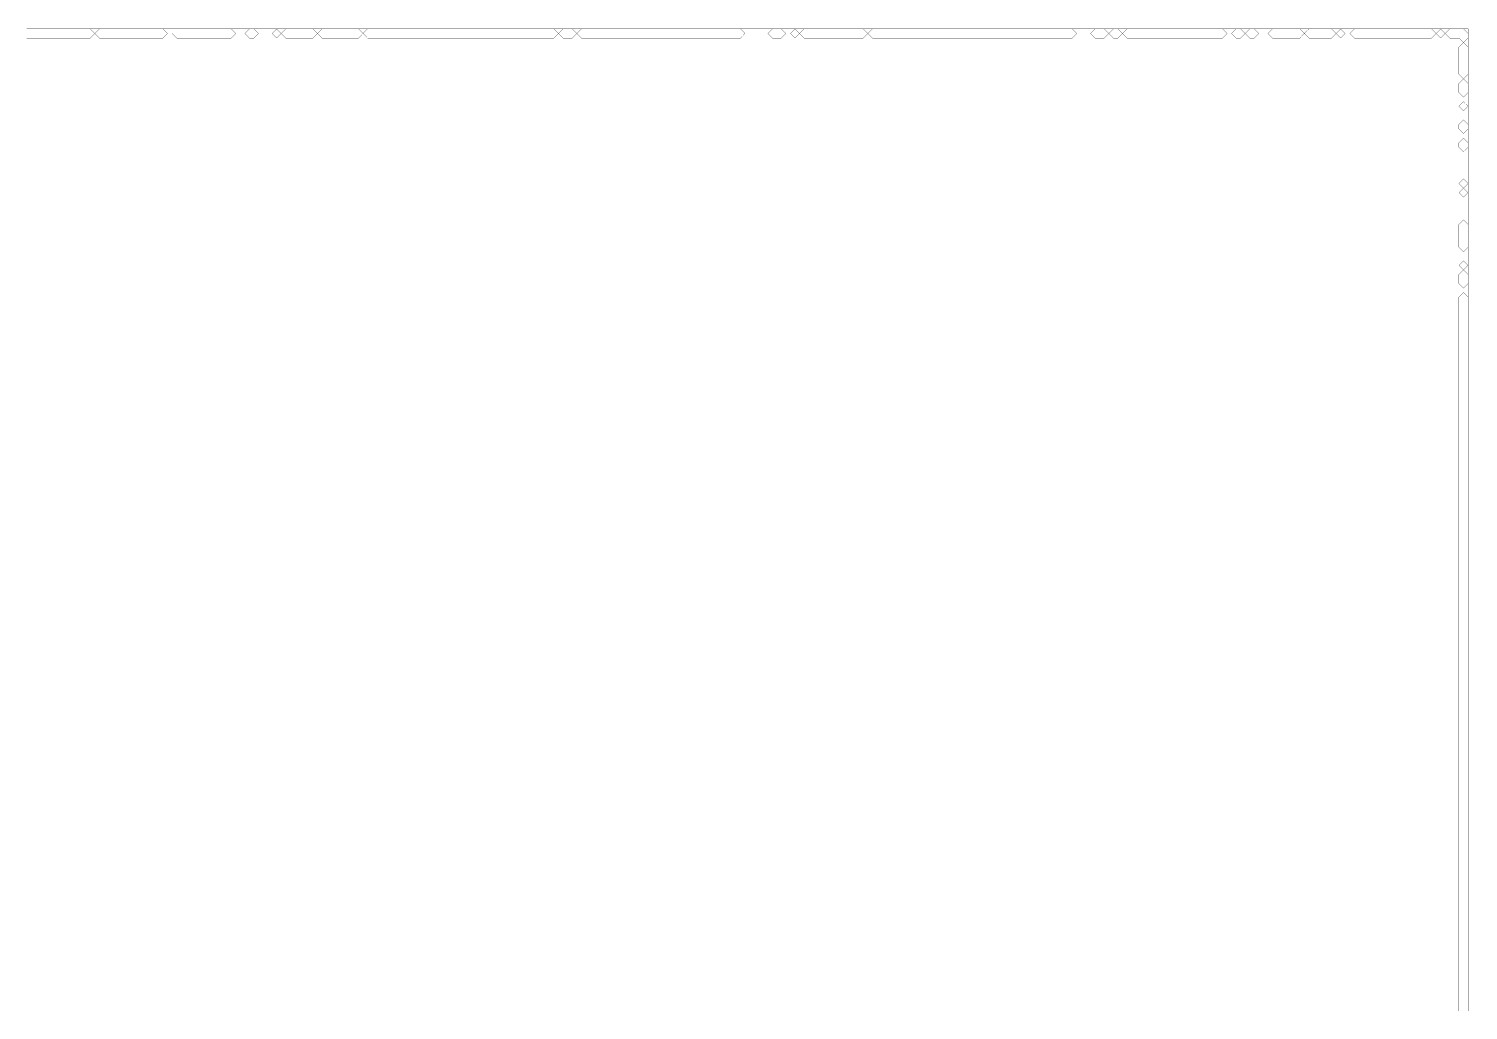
# Model space of a CAD drawing. Header units: metres. Extents: x 0 to 5022, y -5022 to 0.
# Drawn here: x 1911 to 5022, y -2121 to 0 of the extents above; entities that cross this region are included whole.
import ezdxf

# ---------------------------------------------------------------- set-up
doc = ezdxf.new("R2010")
doc.units = ezdxf.units.M
doc.layers.add('substrate', color=5, linetype='Continuous')

msp = doc.modelspace()

# ---------------------------------------------------------------- linework, layer by layer
at = {"layer": 'substrate', "const_width": 0.5}
for points in [[(5021.2, -2122.5), (5021.2, -2112.6), (5021.2, -2102.8), (5021.2, -2093), (5021.2, -2083.1), (5021.2, -2073.3), (5021.2, -2063.5), (5021.2, -2053.7), (5021.2, -2043.8), (5021.2, -2034), (5021.2, -2024.2), (5021.2, -2014.4), (5021.2, -2004.5), (5021.2, -1994.7), (5021.2, -1984.9), (5021.2, -1975.1), (5021.2, -1965.2), (5021.2, -1955.4), (5021.2, -1945.6), (5021.2, -1935.8), (5021.2, -1925.9), (5021.2, -1916.1), (5021.2, -1906.3), (5021.2, -1896.5), (5021.2, -1886.6), (5021.2, -1876.8), (5021.2, -1867), (5021.2, -1857.1), (5021.2, -1847.3), (5021.2, -1837.5), (5021.2, -1827.7), (5021.2, -1817.8), (5021.2, -1808), (5021.2, -1798.2), (5021.2, -1788.4), (5021.2, -1778.5), (5021.2, -1768.7), (5021.2, -1758.9), (5021.2, -1749.1), (5021.2, -1739.2), (5021.2, -1729.4), (5021.2, -1719.6), (5021.2, -1709.8), (5021.2, -1699.9), (5021.2, -1690.1), (5021.2, -1680.3), (5021.2, -1670.4), (5021.2, -1660.6), (5021.2, -1650.8), (5021.2, -1641), (5021.2, -1631.1), (5021.2, -1621.3), (5021.2, -1611.5), (5021.2, -1601.7), (5021.2, -1591.8), (5021.2, -1582), (5021.2, -1572.2), (5021.2, -1562.4), (5021.2, -1552.5), (5021.2, -1542.7), (5021.2, -1532.9), (5021.2, -1523.1), (5021.2, -1513.2), (5021.2, -1503.4), (5021.2, -1493.6), (5021.2, -1483.8), (5021.2, -1473.9), (5021.2, -1464.1), (5021.2, -1454.3), (5021.2, -1444.4), (5021.2, -1434.6), (5021.2, -1424.8), (5021.2, -1415), (5021.2, -1405.1), (5021.2, -1395.3), (5021.2, -1385.5), (5021.2, -1375.7), (5021.2, -1365.8), (5021.2, -1356), (5021.2, -1346.2), (5021.2, -1336.4), (5021.2, -1326.5), (5021.2, -1316.7), (5021.2, -1306.9), (5021.2, -1297.1), (5021.2, -1287.2), (5021.2, -1277.4), (5021.2, -1267.6), (5021.2, -1257.8), (5021.2, -1247.9), (5021.2, -1238.1), (5021.2, -1228.3), (5021.2, -1218.4), (5021.2, -1208.6), (5021.2, -1198.8), (5021.2, -1189), (5021.2, -1179.1), (5021.2, -1169.3), (5021.2, -1159.5), (5021.2, -1149.7), (5021.2, -1139.8), (5021.2, -1130), (5021.2, -1120.2), (5021.2, -1110.4), (5021.2, -1100.5), (5021.2, -1090.7), (5021.2, -1080.9), (5021.2, -1071.1), (5021.2, -1061.2), (5021.2, -1051.4), (5021.2, -1041.6), (5021.2, -1031.7), (5021.2, -1021.9), (5021.2, -1012.1), (5021.2, -1002.3), (5021.2, -992.4), (5021.2, -982.6), (5021.2, -972.8), (5021.2, -963), (5021.2, -953.1), (5021.2, -943.3), (5021.2, -933.5), (5021.2, -923.7), (5021.2, -913.8), (5021.2, -904), (5021.2, -894.2), (5021.2, -884.4), (5021.2, -874.5), (5021.2, -864.7), (5021.2, -854.9), (5021.2, -845.1), (5021.2, -835.2), (5021.2, -825.4), (5021.2, -815.6), (5021.2, -805.7), (5021.2, -795.9), (5021.2, -786.1), (5021.2, -776.3), (5021.2, -766.4), (5021.2, -756.6), (5021.2, -746.8), (5021.2, -737), (5021.2, -727.1), (5021.2, -717.3), (5021.2, -707.5), (5021.2, -697.7), (5021.2, -687.8), (5021.2, -678), (5021.2, -668.2), (5021.2, -658.4), (5021.2, -648.5), (5021.2, -638.7), (5021.2, -628.9), (5021.2, -619), (5021.2, -609.2), (5021.2, -599.4), (5021.2, -589.6), (5021.2, -579.7), (5021.2, -569.9), (5021.2, -560.1), (5021.2, -550.3), (5021.2, -540.4), (5021.2, -530.6), (5021.2, -520.8), (5021.2, -511), (5021.2, -501.1), (5021.2, -491.3), (5021.2, -481.5), (5021.2, -471.7), (5021.2, -461.8), (5021.2, -452), (5021.2, -442.2), (5021.2, -432.4), (5021.2, -422.5), (5021.2, -412.7), (5021.2, -402.9), (5021.2, -393), (5021.2, -383.2), (5021.2, -373.4), (5021.2, -363.6), (5021.2, -353.7), (5021.2, -343.9), (5021.2, -334.1), (5021.2, -324.3), (5021.2, -314.4), (5021.2, -304.6), (5021.2, -294.8), (5021.2, -285), (5021.2, -275.1), (5021.2, -265.3), (5021.2, -255.5), (5021.2, -245.7), (5021.2, -235.8), (5021.2, -226), (5021.2, -216.2), (5021.2, -206.3), (5021.2, -196.5), (5021.2, -186.7), (5021.2, -176.9), (5021.2, -167), (5021.2, -157.2), (5021.2, -147.4), (5021.2, -137.6), (5021.2, -127.7), (5021.2, -117.9), (5021.2, -108.1), (5021.2, -98.3), (5021.2, -88.4), (5021.2, -78.6), (5021.2, -68.8), (5021.2, -59), (5021.2, -49.1), (5021.2, -39.3), (5021.2, -29.5), (5021.2, -19.7), (5021.2, -9.8), (5021.2, 0), (5011.3, 0), (5001.5, 0), (4991.7, 0), (4981.9, 0), (4972, 0), (4962.2, 0), (4952.4, 0), (4942.6, 0), (4932.7, 0), (4922.9, 0), (4913.1, 0), (4903.3, 0), (4893.4, 0), (4883.6, 0), (4873.8, 0), (4864, 0), (4854.1, 0), (4844.3, 0), (4834.5, 0), (4824.7, 0), (4814.8, 0), (4805, 0), (4795.2, 0), (4785.3, 0), (4775.5, 0), (4765.7, 0), (4755.9, 0), (4746, 0), (4736.2, 0), (4726.4, 0), (4716.6, 0), (4706.7, 0), (4696.9, 0), (4687.1, 0), (4677.3, 0), (4667.4, 0), (4657.6, 0), (4647.8, 0), (4638, 0), (4628.1, 0), (4618.3, 0), (4608.5, 0), (4598.6, 0), (4588.8, 0), (4579, 0), (4569.2, 0), (4559.3, 0), (4549.5, 0), (4539.7, 0), (4529.9, 0), (4520, 0), (4510.2, 0), (4500.4, 0), (4490.6, 0), (4480.7, 0), (4470.9, 0), (4461.1, 0), (4451.3, 0), (4441.4, 0), (4431.6, 0), (4421.8, 0), (4412, 0), (4402.1, 0), (4392.3, 0), (4382.5, 0), (4372.6, 0), (4362.8, 0), (4353, 0), (4343.2, 0), (4333.3, 0), (4323.5, 0), (4313.7, 0), (4303.9, 0), (4294, 0), (4284.2, 0), (4274.4, 0), (4264.6, 0), (4254.7, 0), (4244.9, 0), (4235.1, 0), (4225.3, 0), (4215.4, 0), (4205.6, 0), (4195.8, 0), (4185.9, 0), (4176.1, 0), (4166.3, 0), (4156.5, 0), (4146.6, 0), (4136.8, 0), (4127, 0), (4117.2, 0), (4107.3, 0), (4097.5, 0), (4087.7, 0), (4077.9, 0), (4068, 0), (4058.2, 0), (4048.4, 0), (4038.6, 0), (4028.7, 0), (4018.9, 0), (4009.1, 0), (3999.3, 0), (3989.4, 0), (3979.6, 0), (3969.8, 0), (3959.9, 0), (3950.1, 0), (3940.3, 0), (3930.5, 0), (3920.6, 0), (3910.8, 0), (3901, 0), (3891.2, 0), (3881.3, 0), (3871.5, 0), (3861.7, 0), (3851.9, 0), (3842, 0), (3832.2, 0), (3822.4, 0), (3812.6, 0), (3802.7, 0), (3792.9, 0), (3783.1, 0), (3773.2, 0), (3763.4, 0), (3753.6, 0), (3743.8, 0), (3733.9, 0), (3724.1, 0), (3714.3, 0), (3704.5, 0), (3694.6, 0), (3684.8, 0), (3675, 0), (3665.2, 0), (3655.3, 0), (3645.5, 0), (3635.7, 0), (3625.9, 0), (3616, 0), (3606.2, 0), (3596.4, 0), (3586.6, 0), (3576.7, 0), (3566.9, 0), (3557.1, 0), (3547.2, 0), (3537.4, 0), (3527.6, 0), (3517.8, 0), (3507.9, 0), (3498.1, 0), (3488.3, 0), (3478.5, 0), (3468.6, 0), (3458.8, 0), (3449, 0), (3439.2, 0), (3429.3, 0), (3419.5, 0), (3409.7, 0), (3399.9, 0), (3390, 0), (3380.2, 0), (3370.4, 0), (3360.6, 0), (3350.7, 0), (3340.9, 0), (3331.1, 0), (3321.2, 0), (3311.4, 0), (3301.6, 0), (3291.8, 0), (3281.9, 0), (3272.1, 0), (3262.3, 0), (3252.5, 0), (3242.6, 0), (3232.8, 0), (3223, 0), (3213.2, 0), (3203.3, 0), (3193.5, 0), (3183.7, 0), (3173.9, 0), (3164, 0), (3154.2, 0), (3144.4, 0), (3134.5, 0), (3124.7, 0), (3114.9, 0), (3105.1, 0), (3095.2, 0), (3085.4, 0), (3075.6, 0), (3065.8, 0), (3055.9, 0), (3046.1, 0), (3036.3, 0), (3026.5, 0), (3016.6, 0), (3006.8, 0), (2997, 0), (2987.2, 0), (2977.3, 0), (2967.5, 0), (2957.7, 0), (2947.9, 0), (2938, 0), (2928.2, 0), (2918.4, 0), (2908.5, 0), (2898.7, 0), (2888.9, 0), (2879.1, 0), (2869.2, 0), (2859.4, 0), (2849.6, 0), (2839.8, 0), (2829.9, 0), (2820.1, 0), (2810.3, 0), (2800.5, 0), (2790.6, 0), (2780.8, 0), (2771, 0), (2761.2, 0), (2751.3, 0), (2741.5, 0), (2731.7, 0), (2721.8, 0), (2712, 0), (2702.2, 0), (2692.4, 0), (2682.5, 0), (2672.7, 0), (2662.9, 0), (2653.1, 0), (2643.2, 0), (2633.4, 0), (2623.6, 0), (2613.8, 0), (2603.9, 0), (2594.1, 0), (2584.3, 0), (2574.5, 0), (2564.6, 0), (2554.8, 0), (2545, 0), (2535.2, 0), (2525.3, 0), (2515.5, 0), (2505.7, 0), (2495.8, 0), (2486, 0), (2476.2, 0), (2466.4, 0), (2456.5, 0), (2446.7, 0), (2436.9, 0), (2427.1, 0), (2417.2, 0), (2407.4, 0), (2397.6, 0), (2387.8, 0), (2377.9, 0), (2368.1, 0), (2358.3, 0), (2348.5, 0), (2338.6, 0), (2328.8, 0), (2319, 0), (2309.2, 0), (2299.3, 0), (2289.5, 0), (2279.7, 0), (2269.8, 0), (2260, 0), (2250.2, 0), (2240.4, 0), (2230.5, 0), (2220.7, 0), (2210.9, 0), (2201.1, 0), (2191.2, 0), (2181.4, 0), (2171.6, 0), (2161.8, 0), (2151.9, 0), (2142.1, 0), (2132.3, 0), (2122.5, 0), (2112.6, 0), (2102.8, 0), (2093, 0), (2083.1, 0), (2073.3, 0), (2063.5, 0), (2053.7, 0), (2043.8, 0), (2034, 0), (2024.2, 0), (2014.4, 0), (2004.5, 0), (1994.7, 0), (1984.9, 0), (1975.1, 0), (1965.2, 0), (1955.4, 0), (1945.6, 0), (1935.8, 0), (1925.9, 0), (1916.1, 0), (1906.3, 0)], [(1906.3, 0), (1916.1, 0), (1925.9, 0), (1935.8, 0), (1945.6, 0), (1955.4, 0), (1965.2, 0), (1975.1, 0), (1984.9, 0), (1994.7, 0), (2004.5, 0), (2014.4, 0), (2024.2, 0), (2034, 0), (2043.8, 0), (2053.7, -9.8), (2043.8, -19.7), (2034, -19.7), (2024.2, -19.7), (2014.4, -19.7), (2004.5, -19.7), (1994.7, -19.7), (1984.9, -19.7), (1975.1, -19.7), (1965.2, -19.7), (1955.4, -19.7), (1945.6, -19.7), (1935.8, -19.7), (1925.9, -19.7), (1916.1, -19.7), (1906.3, -19.7)], [(5001.5, -2122.5), (5001.5, -2112.6), (5001.5, -2102.8), (5001.5, -2093), (5001.5, -2083.1), (5001.5, -2073.3), (5001.5, -2063.5), (5001.5, -2053.7), (5001.5, -2043.8), (5001.5, -2034), (5001.5, -2024.2), (5001.5, -2014.4), (5001.5, -2004.5), (5001.5, -1994.7), (5001.5, -1984.9), (5001.5, -1975.1), (5001.5, -1965.2), (5001.5, -1955.4), (5001.5, -1945.6), (5001.5, -1935.8), (5001.5, -1925.9), (5001.5, -1916.1), (5001.5, -1906.3), (5001.5, -1896.5), (5001.5, -1886.6), (5001.5, -1876.8), (5001.5, -1867), (5001.5, -1857.1), (5001.5, -1847.3), (5001.5, -1837.5), (5001.5, -1827.7), (5001.5, -1817.8), (5001.5, -1808), (5001.5, -1798.2), (5001.5, -1788.4), (5001.5, -1778.5), (5001.5, -1768.7), (5001.5, -1758.9), (5001.5, -1749.1), (5001.5, -1739.2), (5001.5, -1729.4), (5001.5, -1719.6), (5001.5, -1709.8), (5001.5, -1699.9), (5001.5, -1690.1), (5001.5, -1680.3), (5001.5, -1670.4), (5001.5, -1660.6), (5001.5, -1650.8), (5001.5, -1641), (5001.5, -1631.1), (5001.5, -1621.3), (5001.5, -1611.5), (5001.5, -1601.7), (5001.5, -1591.8), (5001.5, -1582), (5001.5, -1572.2), (5001.5, -1562.4), (5001.5, -1552.5), (5001.5, -1542.7), (5001.5, -1532.9), (5001.5, -1523.1), (5001.5, -1513.2), (5001.5, -1503.4), (5001.5, -1493.6), (5001.5, -1483.8), (5001.5, -1473.9), (5001.5, -1464.1), (5001.5, -1454.3), (5001.5, -1444.4), (5001.5, -1434.6), (5001.5, -1424.8), (5001.5, -1415), (5001.5, -1405.1), (5001.5, -1395.3), (5001.5, -1385.5), (5001.5, -1375.7), (5001.5, -1365.8), (5001.5, -1356), (5001.5, -1346.2), (5001.5, -1336.4), (5001.5, -1326.5), (5001.5, -1316.7), (5001.5, -1306.9), (5001.5, -1297.1), (5001.5, -1287.2), (5001.5, -1277.4), (5001.5, -1267.6), (5001.5, -1257.8), (5001.5, -1247.9), (5001.5, -1238.1), (5001.5, -1228.3), (5001.5, -1218.4), (5001.5, -1208.6), (5001.5, -1198.8), (5001.5, -1189), (5001.5, -1179.1), (5001.5, -1169.3), (5001.5, -1159.5), (5001.5, -1149.7), (5001.5, -1139.8), (5001.5, -1130), (5001.5, -1120.2), (5001.5, -1110.4), (5001.5, -1100.5), (5001.5, -1090.7), (5001.5, -1080.9), (5001.5, -1071.1), (5001.5, -1061.2), (5001.5, -1051.4), (5001.5, -1041.6), (5001.5, -1031.7), (5001.5, -1021.9), (5001.5, -1012.1), (5001.5, -1002.3), (5001.5, -992.4), (5001.5, -982.6), (5001.5, -972.8), (5001.5, -963), (5001.5, -953.1), (5001.5, -943.3), (5001.5, -933.5), (5001.5, -923.7), (5001.5, -913.8), (5001.5, -904), (5001.5, -894.2), (5001.5, -884.4), (5001.5, -874.5), (5001.5, -864.7), (5001.5, -854.9), (5001.5, -845.1), (5001.5, -835.2), (5001.5, -825.4), (5001.5, -815.6), (5001.5, -805.7), (5001.5, -795.9), (5001.5, -786.1), (5001.5, -776.3), (5001.5, -766.4), (5001.5, -756.6), (5001.5, -746.8), (5001.5, -737), (5001.5, -727.1), (5001.5, -717.3), (5001.5, -707.5), (5001.5, -697.7), (5001.5, -687.8), (5001.5, -678), (5001.5, -668.2), (5001.5, -658.4), (5001.5, -648.5), (5001.5, -638.7), (5001.5, -628.9), (5001.5, -619), (5001.5, -609.2), (5001.5, -599.4), (5001.5, -589.6), (5001.5, -579.7), (5011.3, -569.9), (5021.2, -579.7), (5021.2, -589.6), (5021.2, -599.4), (5021.2, -609.2), (5021.2, -619), (5021.2, -628.9), (5021.2, -638.7), (5021.2, -648.5), (5021.2, -658.4), (5021.2, -668.2), (5021.2, -678), (5021.2, -687.8), (5021.2, -697.7), (5021.2, -707.5), (5021.2, -717.3), (5021.2, -727.1), (5021.2, -737), (5021.2, -746.8), (5021.2, -756.6), (5021.2, -766.4), (5021.2, -776.3), (5021.2, -786.1), (5021.2, -795.9), (5021.2, -805.7), (5021.2, -815.6), (5021.2, -825.4), (5021.2, -835.2), (5021.2, -845.1), (5021.2, -854.9), (5021.2, -864.7), (5021.2, -874.5), (5021.2, -884.4), (5021.2, -894.2), (5021.2, -904), (5021.2, -913.8), (5021.2, -923.7), (5021.2, -933.5), (5021.2, -943.3), (5021.2, -953.1), (5021.2, -963), (5021.2, -972.8), (5021.2, -982.6), (5021.2, -992.4), (5021.2, -1002.3), (5021.2, -1012.1), (5021.2, -1021.9), (5021.2, -1031.7), (5021.2, -1041.6), (5021.2, -1051.4), (5021.2, -1061.2), (5021.2, -1071.1), (5021.2, -1080.9), (5021.2, -1090.7), (5021.2, -1100.5), (5021.2, -1110.4), (5021.2, -1120.2), (5021.2, -1130), (5021.2, -1139.8), (5021.2, -1149.7), (5021.2, -1159.5), (5021.2, -1169.3), (5021.2, -1179.1), (5021.2, -1189), (5021.2, -1198.8), (5021.2, -1208.6), (5021.2, -1218.4), (5021.2, -1228.3), (5021.2, -1238.1), (5021.2, -1247.9), (5021.2, -1257.8), (5021.2, -1267.6), (5021.2, -1277.4), (5021.2, -1287.2), (5021.2, -1297.1), (5021.2, -1306.9), (5021.2, -1316.7), (5021.2, -1326.5), (5021.2, -1336.4), (5021.2, -1346.2), (5021.2, -1356), (5021.2, -1365.8), (5021.2, -1375.7), (5021.2, -1385.5), (5021.2, -1395.3), (5021.2, -1405.1), (5021.2, -1415), (5021.2, -1424.8), (5021.2, -1434.6), (5021.2, -1444.4), (5021.2, -1454.3), (5021.2, -1464.1), (5021.2, -1473.9), (5021.2, -1483.8), (5021.2, -1493.6), (5021.2, -1503.4), (5021.2, -1513.2), (5021.2, -1523.1), (5021.2, -1532.9), (5021.2, -1542.7), (5021.2, -1552.5), (5021.2, -1562.4), (5021.2, -1572.2), (5021.2, -1582), (5021.2, -1591.8), (5021.2, -1601.7), (5021.2, -1611.5), (5021.2, -1621.3), (5021.2, -1631.1), (5021.2, -1641), (5021.2, -1650.8), (5021.2, -1660.6), (5021.2, -1670.4), (5021.2, -1680.3), (5021.2, -1690.1), (5021.2, -1699.9), (5021.2, -1709.8), (5021.2, -1719.6), (5021.2, -1729.4), (5021.2, -1739.2), (5021.2, -1749.1), (5021.2, -1758.9), (5021.2, -1768.7), (5021.2, -1778.5), (5021.2, -1788.4), (5021.2, -1798.2), (5021.2, -1808), (5021.2, -1817.8), (5021.2, -1827.7), (5021.2, -1837.5), (5021.2, -1847.3), (5021.2, -1857.1), (5021.2, -1867), (5021.2, -1876.8), (5021.2, -1886.6), (5021.2, -1896.5), (5021.2, -1906.3), (5021.2, -1916.1), (5021.2, -1925.9), (5021.2, -1935.8), (5021.2, -1945.6), (5021.2, -1955.4), (5021.2, -1965.2), (5021.2, -1975.1), (5021.2, -1984.9), (5021.2, -1994.7), (5021.2, -2004.5), (5021.2, -2014.4), (5021.2, -2024.2), (5021.2, -2034), (5021.2, -2043.8), (5021.2, -2053.7), (5021.2, -2063.5), (5021.2, -2073.3), (5021.2, -2083.1), (5021.2, -2093), (5021.2, -2102.8), (5021.2, -2112.6), (5021.2, -2122.5)]]:
    msp.add_lwpolyline(points, dxfattribs=at)
for points in [[(2053.7, -9.8), (2063.5, 0), (2073.3, 0), (2083.1, 0), (2093, 0), (2102.8, 0), (2112.6, 0), (2122.5, 0), (2132.3, 0), (2142.1, 0), (2151.9, 0), (2161.8, 0), (2171.6, 0), (2181.4, 0), (2191.2, 0), (2201.1, 0), (2210.9, -9.8), (2201.1, -19.7), (2191.2, -19.7), (2181.4, -19.7), (2171.6, -19.7), (2161.8, -19.7), (2151.9, -19.7), (2142.1, -19.7), (2132.3, -19.7), (2122.5, -19.7), (2112.6, -19.7), (2102.8, -19.7), (2093, -19.7), (2083.1, -19.7), (2073.3, -19.7), (2063.5, -19.7)], [(2220.7, -9.8), (2230.5, 0), (2240.4, 0), (2250.2, 0), (2260, 0), (2269.8, 0), (2279.7, 0), (2289.5, 0), (2299.3, 0), (2309.2, 0), (2319, 0), (2328.8, 0), (2338.6, 0), (2348.5, 0), (2358.3, -9.8), (2348.5, -19.7), (2338.6, -19.7), (2328.8, -19.7), (2319, -19.7), (2309.2, -19.7), (2299.3, -19.7), (2289.5, -19.7), (2279.7, -19.7), (2269.8, -19.7), (2260, -19.7), (2250.2, -19.7), (2240.4, -19.7), (2230.5, -19.7)], [(2377.9, -9.8), (2387.8, 0), (2397.6, 0), (2407.4, -9.8), (2397.6, -19.7), (2387.8, -19.7)], [(2436.9, -9.8), (2446.7, 0), (2456.5, -9.8), (2446.7, -19.7)], [(2456.5, -9.8), (2466.4, 0), (2476.2, 0), (2486, 0), (2495.8, 0), (2505.7, 0), (2515.5, 0), (2525.3, 0), (2535.2, -9.8), (2525.3, -19.7), (2515.5, -19.7), (2505.7, -19.7), (2495.8, -19.7), (2486, -19.7), (2476.2, -19.7), (2466.4, -19.7)], [(2535.2, -9.8), (2545, 0), (2554.8, 0), (2564.6, 0), (2574.5, 0), (2584.3, 0), (2594.1, 0), (2603.9, 0), (2613.8, 0), (2623.6, 0), (2633.4, -9.8), (2623.6, -19.7), (2613.8, -19.7), (2603.9, -19.7), (2594.1, -19.7), (2584.3, -19.7), (2574.5, -19.7), (2564.6, -19.7), (2554.8, -19.7), (2545, -19.7)], [(2633.4, -9.8), (2643.2, 0), (2653.1, 0), (2662.9, 0), (2672.7, 0), (2682.5, 0), (2692.4, 0), (2702.2, 0), (2712, 0), (2721.8, 0), (2731.7, 0), (2741.5, 0), (2751.3, 0), (2761.2, 0), (2771, 0), (2780.8, 0), (2790.6, 0), (2800.5, 0), (2810.3, 0), (2820.1, 0), (2829.9, 0), (2839.8, 0), (2849.6, 0), (2859.4, 0), (2869.2, 0), (2879.1, 0), (2888.9, 0), (2898.7, 0), (2908.5, 0), (2918.4, 0), (2928.2, 0), (2938, 0), (2947.9, 0), (2957.7, 0), (2967.5, 0), (2977.3, 0), (2987.2, 0), (2997, 0), (3006.8, 0), (3016.6, 0), (3026.5, 0), (3036.3, 0), (3046.1, 0), (3055.9, -9.8), (3046.1, -19.7), (3036.3, -19.7), (3026.5, -19.7), (3016.6, -19.7), (3006.8, -19.7), (2997, -19.7), (2987.2, -19.7), (2977.3, -19.7), (2967.5, -19.7), (2957.7, -19.7), (2947.9, -19.7), (2938, -19.7), (2928.2, -19.7), (2918.4, -19.7), (2908.5, -19.7), (2898.7, -19.7), (2888.9, -19.7), (2879.1, -19.7), (2869.2, -19.7), (2859.4, -19.7), (2849.6, -19.7), (2839.8, -19.7), (2829.9, -19.7), (2820.1, -19.7), (2810.3, -19.7), (2800.5, -19.7), (2790.6, -19.7), (2780.8, -19.7), (2771, -19.7), (2761.2, -19.7), (2751.3, -19.7), (2741.5, -19.7), (2731.7, -19.7), (2721.8, -19.7), (2712, -19.7), (2702.2, -19.7), (2692.4, -19.7), (2682.5, -19.7), (2672.7, -19.7), (2662.9, -19.7), (2653.1, -19.7), (2643.2, -19.7)], [(3055.9, -9.8), (3065.8, 0), (3075.6, 0), (3085.4, 0), (3095.2, -9.8), (3085.4, -19.7), (3075.6, -19.7), (3065.8, -19.7)], [(3095.2, -9.8), (3105.1, 0), (3114.9, 0), (3124.7, 0), (3134.5, 0), (3144.4, 0), (3154.2, 0), (3164, 0), (3173.9, 0), (3183.7, 0), (3193.5, 0), (3203.3, 0), (3213.2, 0), (3223, 0), (3232.8, 0), (3242.6, 0), (3252.5, 0), (3262.3, 0), (3272.1, 0), (3281.9, 0), (3291.8, 0), (3301.6, 0), (3311.4, 0), (3321.2, 0), (3331.1, 0), (3340.9, 0), (3350.7, 0), (3360.6, 0), (3370.4, 0), (3380.2, 0), (3390, 0), (3399.9, 0), (3409.7, 0), (3419.5, 0), (3429.3, 0), (3439.2, 0), (3449, 0), (3458.8, -9.8), (3449, -19.7), (3439.2, -19.7), (3429.3, -19.7), (3419.5, -19.7), (3409.7, -19.7), (3399.9, -19.7), (3390, -19.7), (3380.2, -19.7), (3370.4, -19.7), (3360.6, -19.7), (3350.7, -19.7), (3340.9, -19.7), (3331.1, -19.7), (3321.2, -19.7), (3311.4, -19.7), (3301.6, -19.7), (3291.8, -19.7), (3281.9, -19.7), (3272.1, -19.7), (3262.3, -19.7), (3252.5, -19.7), (3242.6, -19.7), (3232.8, -19.7), (3223, -19.7), (3213.2, -19.7), (3203.3, -19.7), (3193.5, -19.7), (3183.7, -19.7), (3173.9, -19.7), (3164, -19.7), (3154.2, -19.7), (3144.4, -19.7), (3134.5, -19.7), (3124.7, -19.7), (3114.9, -19.7), (3105.1, -19.7)], [(3507.9, -9.8), (3517.8, 0), (3527.6, 0), (3537.4, 0), (3547.2, -9.8), (3537.4, -19.7), (3527.6, -19.7), (3517.8, -19.7)], [(3557.1, -9.8), (3566.9, 0), (3576.7, -9.8), (3566.9, -19.7)], [(3576.7, -9.8), (3586.6, 0), (3596.4, 0), (3606.2, 0), (3616, 0), (3625.9, 0), (3635.7, 0), (3645.5, 0), (3655.3, 0), (3665.2, 0), (3675, 0), (3684.8, 0), (3694.6, 0), (3704.5, 0), (3714.3, 0), (3724.1, -9.8), (3714.3, -19.7), (3704.5, -19.7), (3694.6, -19.7), (3684.8, -19.7), (3675, -19.7), (3665.2, -19.7), (3655.3, -19.7), (3645.5, -19.7), (3635.7, -19.7), (3625.9, -19.7), (3616, -19.7), (3606.2, -19.7), (3596.4, -19.7), (3586.6, -19.7)], [(3724.1, -9.8), (3733.9, 0), (3743.8, 0), (3753.6, 0), (3763.4, 0), (3773.2, 0), (3783.1, 0), (3792.9, 0), (3802.7, 0), (3812.6, 0), (3822.4, 0), (3832.2, 0), (3842, 0), (3851.9, 0), (3861.7, 0), (3871.5, 0), (3881.3, 0), (3891.2, 0), (3901, 0), (3910.8, 0), (3920.6, 0), (3930.5, 0), (3940.3, 0), (3950.1, 0), (3959.9, 0), (3969.8, 0), (3979.6, 0), (3989.4, 0), (3999.3, 0), (4009.1, 0), (4018.9, 0), (4028.7, 0), (4038.6, 0), (4048.4, 0), (4058.2, 0), (4068, 0), (4077.9, 0), (4087.7, 0), (4097.5, 0), (4107.3, 0), (4117.2, 0), (4127, 0), (4136.8, 0), (4146.6, 0), (4156.5, 0), (4166.3, 0), (4176.1, -9.8), (4166.3, -19.7), (4156.5, -19.7), (4146.6, -19.7), (4136.8, -19.7), (4127, -19.7), (4117.2, -19.7), (4107.3, -19.7), (4097.5, -19.7), (4087.7, -19.7), (4077.9, -19.7), (4068, -19.7), (4058.2, -19.7), (4048.4, -19.7), (4038.6, -19.7), (4028.7, -19.7), (4018.9, -19.7), (4009.1, -19.7), (3999.3, -19.7), (3989.4, -19.7), (3979.6, -19.7), (3969.8, -19.7), (3959.9, -19.7), (3950.1, -19.7), (3940.3, -19.7), (3930.5, -19.7), (3920.6, -19.7), (3910.8, -19.7), (3901, -19.7), (3891.2, -19.7), (3881.3, -19.7), (3871.5, -19.7), (3861.7, -19.7), (3851.9, -19.7), (3842, -19.7), (3832.2, -19.7), (3822.4, -19.7), (3812.6, -19.7), (3802.7, -19.7), (3792.9, -19.7), (3783.1, -19.7), (3773.2, -19.7), (3763.4, -19.7), (3753.6, -19.7), (3743.8, -19.7), (3733.9, -19.7)], [(4205.6, -9.8), (4215.4, 0), (4225.3, 0), (4235.1, 0), (4244.9, -9.8), (4235.1, -19.7), (4225.3, -19.7), (4215.4, -19.7)], [(4244.9, -9.8), (4254.7, 0), (4264.6, 0), (4274.4, -9.8), (4264.6, -19.7), (4254.7, -19.7)], [(4274.4, -9.8), (4284.2, 0), (4294, 0), (4303.9, 0), (4313.7, 0), (4323.5, 0), (4333.3, 0), (4343.2, 0), (4353, 0), (4362.8, 0), (4372.6, 0), (4382.5, 0), (4392.3, 0), (4402.1, 0), (4412, 0), (4421.8, 0), (4431.6, 0), (4441.4, 0), (4451.3, 0), (4461.1, 0), (4470.9, 0), (4480.7, 0), (4490.6, 0), (4500.4, -9.8), (4490.6, -19.7), (4480.7, -19.7), (4470.9, -19.7), (4461.1, -19.7), (4451.3, -19.7), (4441.4, -19.7), (4431.6, -19.7), (4421.8, -19.7), (4412, -19.7), (4402.1, -19.7), (4392.3, -19.7), (4382.5, -19.7), (4372.6, -19.7), (4362.8, -19.7), (4353, -19.7), (4343.2, -19.7), (4333.3, -19.7), (4323.5, -19.7), (4313.7, -19.7), (4303.9, -19.7), (4294, -19.7), (4284.2, -19.7)], [(4510.2, -9.8), (4520, 0), (4529.9, 0), (4539.7, -9.8), (4529.9, -19.7), (4520, -19.7)], [(4539.7, -9.8), (4549.5, 0), (4559.3, 0), (4569.2, -9.8), (4559.3, -19.7), (4549.5, -19.7)], [(4588.8, -9.8), (4598.6, 0), (4608.5, 0), (4618.3, 0), (4628.1, 0), (4638, 0), (4647.8, 0), (4657.6, 0), (4667.4, -9.8), (4657.6, -19.7), (4647.8, -19.7), (4638, -19.7), (4628.1, -19.7), (4618.3, -19.7), (4608.5, -19.7), (4598.6, -19.7)], [(4667.4, -9.8), (4677.3, 0), (4687.1, 0), (4696.9, 0), (4706.7, 0), (4716.6, 0), (4726.4, 0), (4736.2, -9.8), (4726.4, -19.7), (4716.6, -19.7), (4706.7, -19.7), (4696.9, -19.7), (4687.1, -19.7), (4677.3, -19.7)], [(4736.2, -9.8), (4746, 0), (4755.9, -9.8), (4746, -19.7)], [(4765.7, -9.8), (4775.5, 0), (4785.3, 0), (4795.2, 0), (4805, 0), (4814.8, 0), (4824.7, 0), (4834.5, 0), (4844.3, 0), (4854.1, 0), (4864, 0), (4873.8, 0), (4883.6, 0), (4893.4, 0), (4903.3, 0), (4913.1, 0), (4922.9, 0), (4932.7, 0), (4942.6, 0), (4952.4, -9.8), (4942.6, -19.7), (4932.7, -19.7), (4922.9, -19.7), (4913.1, -19.7), (4903.3, -19.7), (4893.4, -19.7), (4883.6, -19.7), (4873.8, -19.7), (4864, -19.7), (4854.1, -19.7), (4844.3, -19.7), (4834.5, -19.7), (4824.7, -19.7), (4814.8, -19.7), (4805, -19.7), (4795.2, -19.7), (4785.3, -19.7), (4775.5, -19.7)], [(4952.4, -9.8), (4962.2, 0), (4972, -9.8), (4962.2, -19.7)], [(4972, -9.8), (4981.9, 0), (4991.7, 0), (5001.5, 0), (5011.3, 0), (5021.2, -9.8), (5021.2, -19.7), (5011.3, -29.5), (5001.5, -19.7), (4991.7, -19.7), (4981.9, -19.7)], [(5001.5, -39.3), (5011.3, -29.5), (5021.2, -39.3), (5021.2, -49.1), (5021.2, -59), (5021.2, -68.8), (5021.2, -78.6), (5021.2, -88.4), (5021.2, -98.3), (5011.3, -108.1), (5001.5, -98.3), (5001.5, -88.4), (5001.5, -78.6), (5001.5, -68.8), (5001.5, -59), (5001.5, -49.1)], [(5001.5, -117.9), (5011.3, -108.1), (5021.2, -117.9), (5021.2, -127.7), (5021.2, -137.6), (5011.3, -147.4), (5001.5, -137.6), (5001.5, -127.7)], [(5001.5, -167), (5011.3, -157.2), (5021.2, -167), (5011.3, -176.9)], [(5001.5, -206.3), (5011.3, -196.5), (5021.2, -206.3), (5021.2, -216.2), (5011.3, -226), (5001.5, -216.2)], [(5001.5, -245.7), (5011.3, -235.8), (5021.2, -245.7), (5021.2, -255.5), (5011.3, -265.3), (5001.5, -255.5)], [(5001.5, -334.1), (5011.3, -324.3), (5021.2, -334.1), (5011.3, -343.9)], [(5001.5, -353.7), (5011.3, -343.9), (5021.2, -353.7), (5011.3, -363.6)], [(5001.5, -422.5), (5011.3, -412.7), (5021.2, -422.5), (5021.2, -432.4), (5021.2, -442.2), (5021.2, -452), (5021.2, -461.8), (5021.2, -471.7), (5011.3, -481.5), (5001.5, -471.7), (5001.5, -461.8), (5001.5, -452), (5001.5, -442.2), (5001.5, -432.4)], [(5001.5, -511), (5011.3, -501.1), (5021.2, -511), (5011.3, -520.8)], [(5001.5, -530.6), (5011.3, -520.8), (5021.2, -530.6), (5021.2, -540.4), (5021.2, -550.3), (5011.3, -560.1), (5001.5, -550.3), (5001.5, -540.4)]]:
    msp.add_lwpolyline(points, close=True, dxfattribs=at)

doc.saveas('drawing.dxf')
